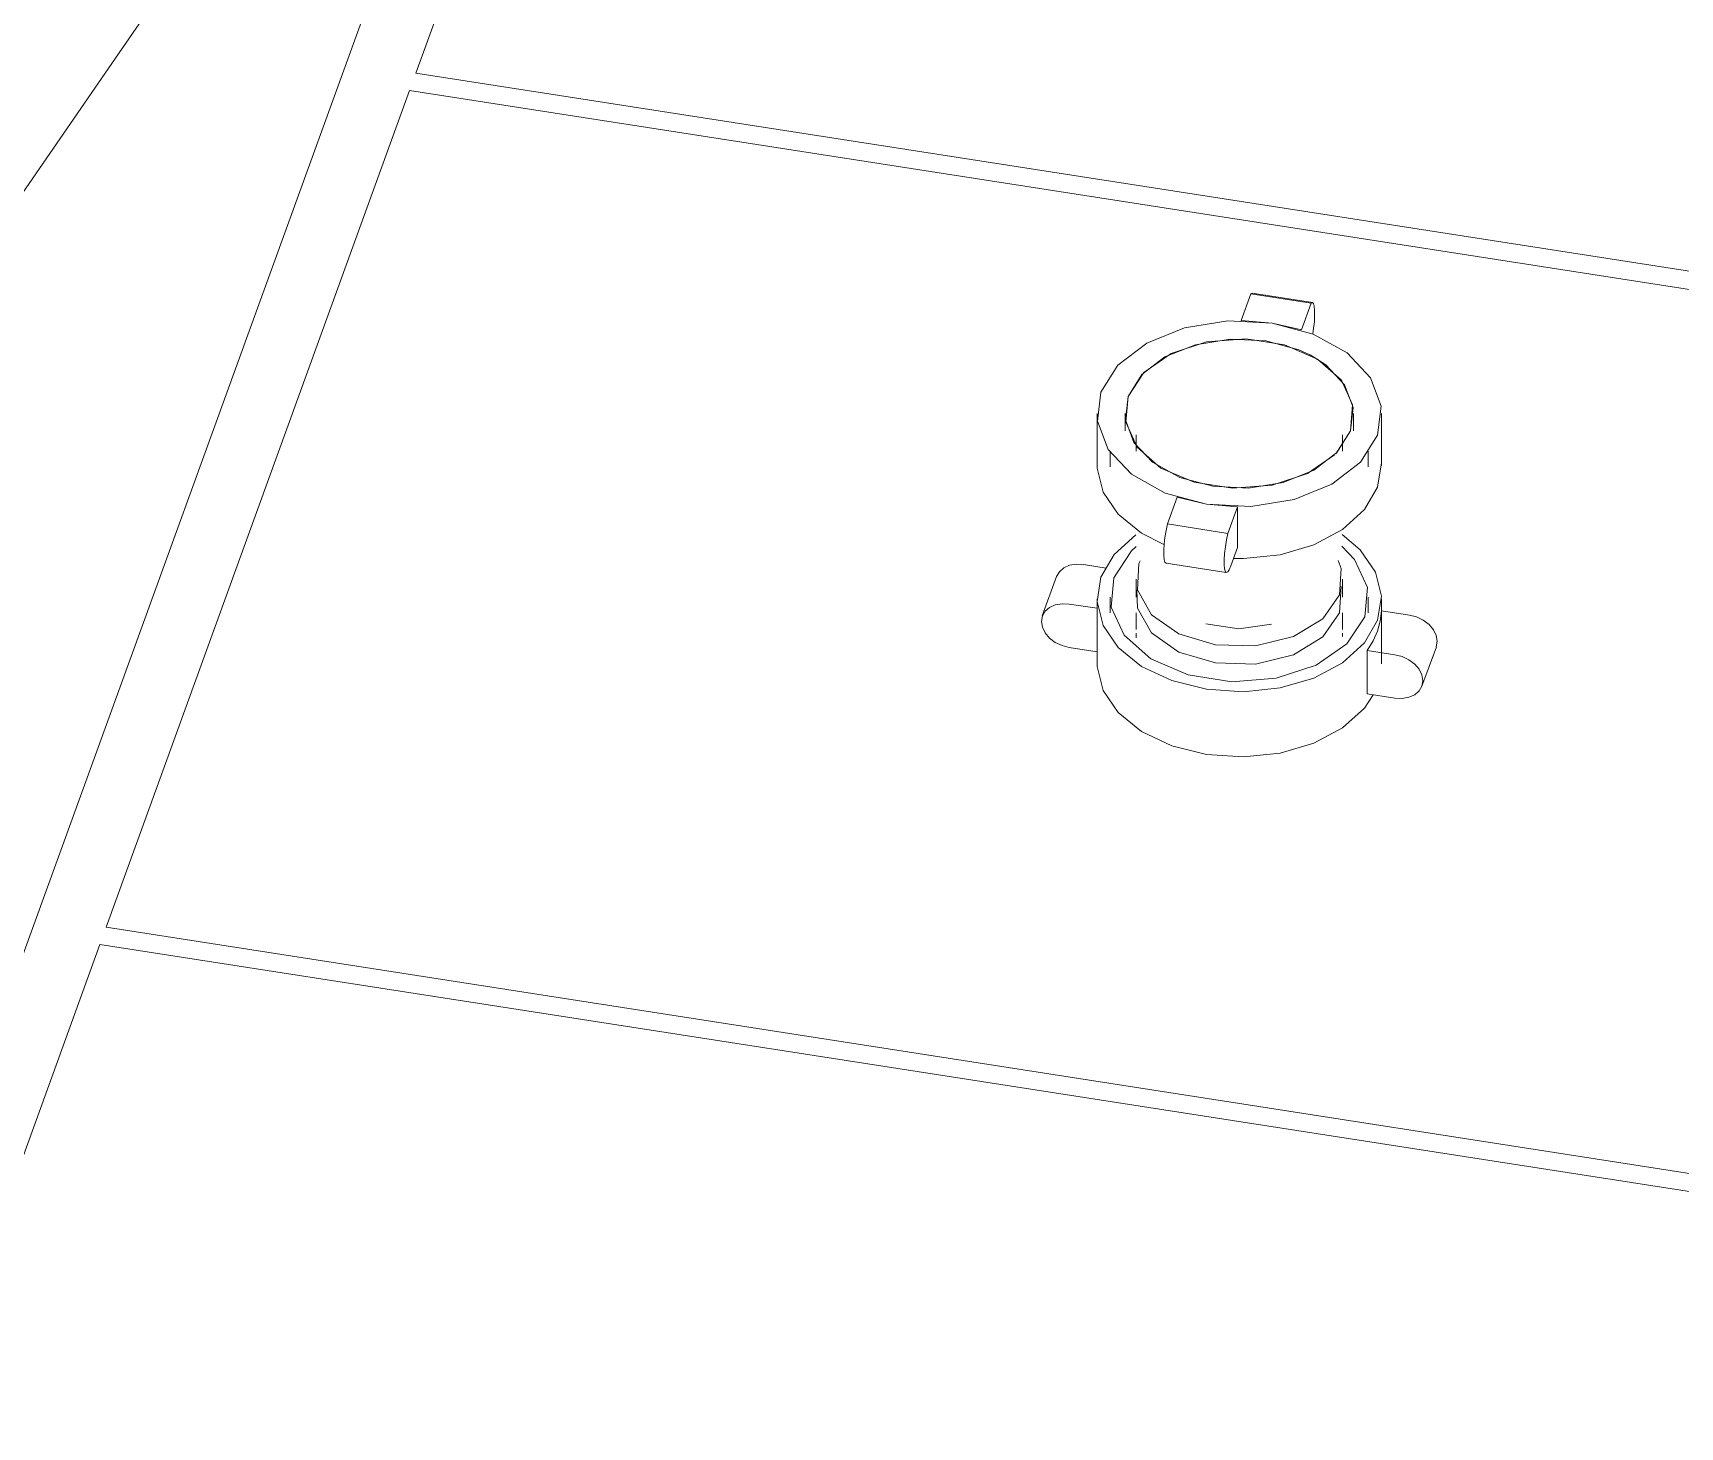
# Model space of a CAD drawing. Header units: metres. Extents: x 63 to 378, y -27 to 78.
# Drawn here: x 195.067 to 196.281, y 74.268 to 75.296 of the extents above; entities that cross this region are included whole.
import ezdxf

# ---------------------------------------------------------------- set-up
doc = ezdxf.new("R2010")
doc.units = ezdxf.units.M
doc.layers.add('M-EQPM', color=7, linetype='Continuous', lineweight=18)
doc.layers.add('P-PIPE', color=7, linetype='Continuous', lineweight=18)

# ---------------------------------------------------------------- blocks, each defined once
blk = doc.blocks.new('C_S_L_Torre - Baltimore CPSC-0817-08L - C_S_L_Torre - Baltimore CPSC-0817-08L-2352271-3D TORRE')
at = {"layer": 'M-EQPM'}
for p, q in [((15.5904, 75.801), (14.9771, 74.1095)), ((15.5904, 75.801), (15.0685, 75.0444)), ((15.6415, 75.7931), (15.4506, 75.2663)), ((15.4506, 75.2663), (16.8322, 75.0515)), ((15.4459, 75.2535), (15.2224, 74.6368)), ((16.8275, 75.0388), (15.4459, 75.2535)), ((15.9814, 74.8535), (15.9814, 74.8502)), ((16.1334, 74.8512), (16.1334, 74.8535)), ((15.2224, 74.6368), (16.604, 74.422)), ((15.2177, 74.6241), (15.0284, 74.1016)), ((16.5994, 74.4093), (15.2177, 74.6241))]:
    blk.add_line(p, q, dxfattribs=at)
blk = doc.blocks.new('Victaulic-IPS-Rigid Coupling Style 07-W07-107 - AC-2583999-3D TORRE')
at = {"layer": 'P-PIPE', "color": 1, "true_color": 0xff0000}
for p, q in [((15.9427, 74.9042), (15.9594, 74.9016)), ((15.9228, 74.8954), (15.9122, 74.8663)), ((15.9527, 74.8719), (15.9321, 74.875)), ((15.9527, 74.8789), (15.9527, 74.831)), ((16.1622, 74.831), (16.1622, 74.8789)), ((16.1622, 74.8701), (16.1828, 74.8669)), ((15.9321, 74.843), (15.9527, 74.8399)), ((16.1722, 74.8377), (16.1517, 74.8409)), ((16.1517, 74.8409), (16.1517, 74.8089)), ((16.1921, 74.8145), (16.2027, 74.8436)), ((16.1517, 74.8089), (16.1722, 74.8057))]:
    blk.add_line(p, q, dxfattribs=at)
for points in [[(15.9813, 74.9261, 0), (15.9652, 74.9115, 0), (15.9555, 74.8948, 0)], [(16.1594, 74.8631, 0), (16.1622, 74.8809, 0), (16.1578, 74.8986, 0), (16.1466, 74.9149, 0), (16.1333, 74.9262, 0)], [(15.9228, 74.8954, 0), (15.9228, 74.8954, 0), (15.9249, 74.8989, 0), (15.9281, 74.9018, 0), (15.9324, 74.9036, 0), (15.9374, 74.9045, 0), (15.9427, 74.9042, 0)], [(15.9555, 74.8948, 0), (15.9527, 74.877, 0), (15.9571, 74.8593, 0), (15.9683, 74.843, 0), (15.9855, 74.8291, 0), (16.0077, 74.8186, 0), (16.0332, 74.8122, 0), (16.0605, 74.8104, 0), (16.0875, 74.8132, 0), (16.1124, 74.8205, 0), (16.1336, 74.8318, 0), (16.1497, 74.8464, 0), (16.1594, 74.8631, 0)], [(15.9321, 74.875, 0), (15.9268, 74.8753, 0), (15.9218, 74.8745, 0), (15.9176, 74.8726, 0), (15.9143, 74.8698, 0), (15.9123, 74.8663, 0), (15.9116, 74.8622, 0), (15.9123, 74.858, 0), (15.9143, 74.8538, 0), (15.9176, 74.85, 0), (15.9218, 74.8468, 0), (15.9268, 74.8444, 0), (15.9321, 74.843, 0)], [(16.1622, 74.8701, 0), (16.1614, 74.8625, 0), (16.1594, 74.8551, 0)], [(16.1828, 74.8669, 0), (16.1881, 74.8655, 0), (16.193, 74.8631, 0), (16.1973, 74.8599, 0), (16.2006, 74.8561, 0), (16.2026, 74.8519, 0), (16.2033, 74.8477, 0), (16.2026, 74.8436, 0)], [(16.1594, 74.8551, 0), (16.1561, 74.8479, 0), (16.1517, 74.8409, 0)], [(16.1722, 74.8057, 0), (16.1775, 74.8055, 0), (16.1825, 74.8063, 0), (16.1868, 74.8082, 0), (16.19, 74.811, 0), (16.1921, 74.8145, 0), (16.1928, 74.8185, 0), (16.1921, 74.8228, 0), (16.19, 74.827, 0), (16.1868, 74.8308, 0), (16.1825, 74.834, 0), (16.1775, 74.8364, 0), (16.1722, 74.8377, 0)], [(15.9571, 74.8113, 0), (15.9527, 74.829, 0), (15.9527, 74.8309, 0)], [(16.1562, 74.8081, 0), (16.1497, 74.7984, 0), (16.1336, 74.7839, 0), (16.1124, 74.7725, 0), (16.0875, 74.7652, 0), (16.0605, 74.7624, 0), (16.0332, 74.7642, 0), (16.0077, 74.7706, 0), (15.9855, 74.7811, 0), (15.9683, 74.795, 0), (15.9571, 74.8112, 0)]]:
    blk.add_polyline3d(points, dxfattribs=at)
blk = doc.blocks.new('C_S_L_Antivibratorio - 6 - v22 - C_S_L_Antivibratorio - 6 - v22-V204-3D TORRE')
at = {"layer": 'P-PIPE', "color": 1, "true_color": 0xff0000}
for p, q in [((15.9814, 74.9997), (15.9814, 74.9876)), ((16.1334, 74.9876), (16.1334, 74.9997)), ((15.9624, 74.9876), (15.9624, 74.9761)), ((16.1525, 74.9761), (16.1525, 74.9876)), ((15.9843, 74.9069), (15.9835, 74.9049)), ((15.9814, 74.8934), (15.9814, 74.88)), ((16.1314, 74.8685), (16.1325, 74.8879)), ((16.1334, 74.88), (16.1334, 74.8934)), ((15.9624, 74.88), (15.9624, 74.8685)), ((16.1525, 74.8685), (16.1525, 74.88)), ((15.9814, 74.8685), (15.9814, 74.8564)), ((16.1334, 74.8564), (16.1334, 74.8685))]:
    blk.add_line(p, q, dxfattribs=at)
for points in [[(15.9815, 74.9174, 0), (15.9781, 74.9142, 0), (15.965, 74.8943, 0)], [(16.1499, 74.8656, 0), (16.1519, 74.8872, 0), (16.1424, 74.9079, 0), (16.133, 74.9177, 0)], [(15.9835, 74.9049, 0), (15.9824, 74.8854, 0), (15.9927, 74.8672, 0), (16.0129, 74.853, 0), (16.0399, 74.8449, 0), (16.0695, 74.8442, 0), (16.0973, 74.851, 0), (16.119, 74.8642, 0), (16.1314, 74.8819, 0)], [(16.1314, 74.8819, 0), (16.1325, 74.9013, 0), (16.1304, 74.9072, 0)], [(15.965, 74.8943, 0), (15.963, 74.8728, 0), (15.9725, 74.8521, 0), (15.9922, 74.8347, 0), (16.0198, 74.8228, 0), (16.0519, 74.8178, 0), (16.0847, 74.8203, 0), (16.1142, 74.83, 0), (16.1368, 74.8458, 0), (16.1499, 74.8656, 0)], [(15.982, 74.8854, 0), (15.9824, 74.8721, 0), (15.9927, 74.8539, 0), (16.0129, 74.8396, 0), (16.0399, 74.8316, 0), (16.0695, 74.8308, 0), (16.0973, 74.8376, 0), (16.119, 74.8508, 0), (16.1314, 74.8685, 0)], [(16.0813, 74.8602, 0), (16.057, 74.8567, 0), (16.0327, 74.8605, 0)]]:
    blk.add_polyline3d(points, dxfattribs=at)
blk = doc.blocks.new('Victaulic-IPS-Rigid Coupling Style 07-W07-107 - Standard-V205-3D TORRE')
at = {"layer": 'P-PIPE', "color": 1, "true_color": 0xff0000}
for p, q in [((16.0659, 75.1036), (16.0588, 75.084)), ((16.0659, 75.1036), (16.0669, 75.1041)), ((16.1104, 75.0967), (16.0659, 75.1036)), ((16.1114, 75.0972), (16.067, 75.1041)), ((16.1033, 75.0771), (16.1104, 75.0967)), ((16.1114, 75.0972), (16.1104, 75.0967)), ((15.9527, 75.0154), (15.9527, 74.9772)), ((16.1622, 74.9772), (16.1622, 75.0154)), ((16.1393, 75.0027), (16.1285, 74.9858)), ((15.9527, 74.9753), (15.9527, 74.9771)), ((15.9571, 74.9575), (15.9527, 74.9752)), ((16.1622, 74.9791), (16.1594, 74.9613)), ((16.0116, 74.9537), (16.0045, 74.9341)), ((16.049, 74.9271), (16.0561, 74.9468)), ((16.0561, 74.9166), (16.0561, 74.9468)), ((16.0045, 74.9341), (16.049, 74.9271)), ((16.0512, 74.9031), (16.0561, 74.9166)), ((16.0035, 74.9051), (16.0479, 74.8982))]:
    blk.add_line(p, q, dxfattribs=at)
for points in [[(16.1116, 75.0741, 0), (16.1122, 75.0784, 0), (16.1128, 75.0833, 0), (16.113, 75.0878, 0), (16.113, 75.0917, 0), (16.1127, 75.0946, 0), (16.1122, 75.0965, 0), (16.1114, 75.0972, 0)], [(16.1594, 74.9995, 0), (16.1619, 75.0209, 0), (16.1541, 75.0418, 0), (16.1369, 75.0601, 0), (16.112, 75.074, 0), (16.0816, 75.0821, 0), (16.049, 75.0838, 0), (16.0171, 75.0787, 0), (15.9892, 75.0674, 0), (15.968, 75.0511, 0), (15.9555, 75.0312, 0)], [(16.0588, 75.084, 0), (16.0816, 75.0821, 0), (16.1033, 75.0771, 0)], [(15.9756, 75.0281, 0), (15.9872, 75.0457, 0), (16.0072, 75.0596, 0), (16.0333, 75.0682, 0), (16.0624, 75.0704, 0), (16.0908, 75.066, 0), (16.1152, 75.0554, 0), (16.1327, 75.0401, 0), (16.141, 75.0218, 0), (16.1393, 75.0027, 0)], [(15.9555, 75.0312, 0), (15.953, 75.0098, 0), (15.9608, 74.989, 0), (15.978, 74.9707, 0), (16.0029, 74.9568, 0), (16.0332, 74.9486, 0), (16.0659, 74.947, 0), (16.0978, 74.9521, 0), (16.1257, 74.9633, 0), (16.1469, 74.9797, 0), (16.1594, 74.9995, 0)], [(16.1277, 74.9851, 0), (16.1077, 74.9712, 0), (16.0816, 74.9626, 0), (16.0525, 74.9604, 0), (16.0241, 74.9648, 0), (15.9997, 74.9753, 0), (15.9822, 74.9907, 0), (15.9739, 75.009, 0), (15.9756, 75.0281, 0)], [(16.1594, 74.9613, 0), (16.1497, 74.9446, 0), (16.1336, 74.9301, 0), (16.1124, 74.9188, 0), (16.0875, 74.9114, 0), (16.0605, 74.9086, 0), (16.0533, 74.9086, 0)], [(16.0018, 74.919, 0), (15.9855, 74.9273, 0), (15.9683, 74.9412, 0), (15.9571, 74.9574, 0)], [(16.0561, 74.9468, 0), (16.0332, 74.9486, 0), (16.0116, 74.9537, 0)], [(16.0035, 74.9051, 0), (16.0027, 74.9059, 0), (16.0021, 74.9078, 0), (16.0019, 74.9108, 0), (16.0019, 74.9147, 0), (16.0022, 74.9192, 0), (16.0027, 74.9241, 0), (16.0035, 74.9292, 0), (16.0045, 74.9341, 0)], [(16.049, 74.9271, 0), (16.048, 74.9223, 0), (16.0472, 74.9172, 0), (16.0466, 74.9123, 0), (16.0463, 74.9077, 0), (16.0463, 74.9039, 0), (16.0466, 74.9009, 0), (16.0472, 74.8989, 0), (16.0479, 74.8982, 0)], [(16.0479, 74.8982, 0), (16.0489, 74.8987, 0), (16.05, 74.9003, 0), (16.0512, 74.9031, 0)]]:
    blk.add_polyline3d(points, dxfattribs=at)

msp = doc.modelspace()

# ---------------------------------------------------------------- linework, layer by layer
at = {"layer": 'P-PIPE', "color": 1, "true_color": 0xff0000}
for p, q in [((195.8716, 75.0154), (195.8716, 75.0026)), ((196.0399, 75.0026), (196.0399, 75.0154))]:
    msp.add_line(p, q, dxfattribs=at)
for points in [[(195.9752, 75.069, 0), (195.949, 75.0703, 0), (195.9234, 75.0662, 0), (195.901, 75.0572, 0), (195.8839, 75.0441, 0), (195.8739, 75.0281, 0)], [(196.0078, 75.0587, 0), (195.9996, 75.0624, 0), (195.9752, 75.069, 0)], [(196.0376, 75.0027, 0), (196.0396, 75.0198, 0), (196.0334, 75.0366, 0), (196.0196, 75.0513, 0), (196.0079, 75.0586, 0)], [(195.8739, 75.0281, 0), (195.8719, 75.0109, 0), (195.8781, 74.9942, 0), (195.8919, 74.9795, 0), (195.912, 74.9683, 0), (195.9363, 74.9618, 0)], [(195.9363, 74.9618, 0), (195.9626, 74.9605, 0), (195.9882, 74.9645, 0), (196.0106, 74.9736, 0), (196.0276, 74.9867, 0), (196.0376, 75.0027, 0)]]:
    msp.add_polyline3d(points, dxfattribs=at)

# ---------------------------------------------------------------- block references
at = {"layer": 'M-EQPM'}
msp.add_blockref('C_S_L_Torre - Baltimore CPSC-0817-08L - C_S_L_Torre - Baltimore CPSC-0817-08L-2352271-3D TORRE', (179.8983, 0), dxfattribs=at)
at = {"layer": 'P-PIPE', "color": 1, "true_color": 0xff0000}
for name in ['Victaulic-IPS-Rigid Coupling Style 07-W07-107 - Standard-V205-3D TORRE', 'C_S_L_Antivibratorio - 6 - v22 - C_S_L_Antivibratorio - 6 - v22-V204-3D TORRE', 'Victaulic-IPS-Rigid Coupling Style 07-W07-107 - AC-2583999-3D TORRE']:
    msp.add_blockref(name, (179.8983, 0), dxfattribs=at)

doc.saveas('drawing.dxf')
